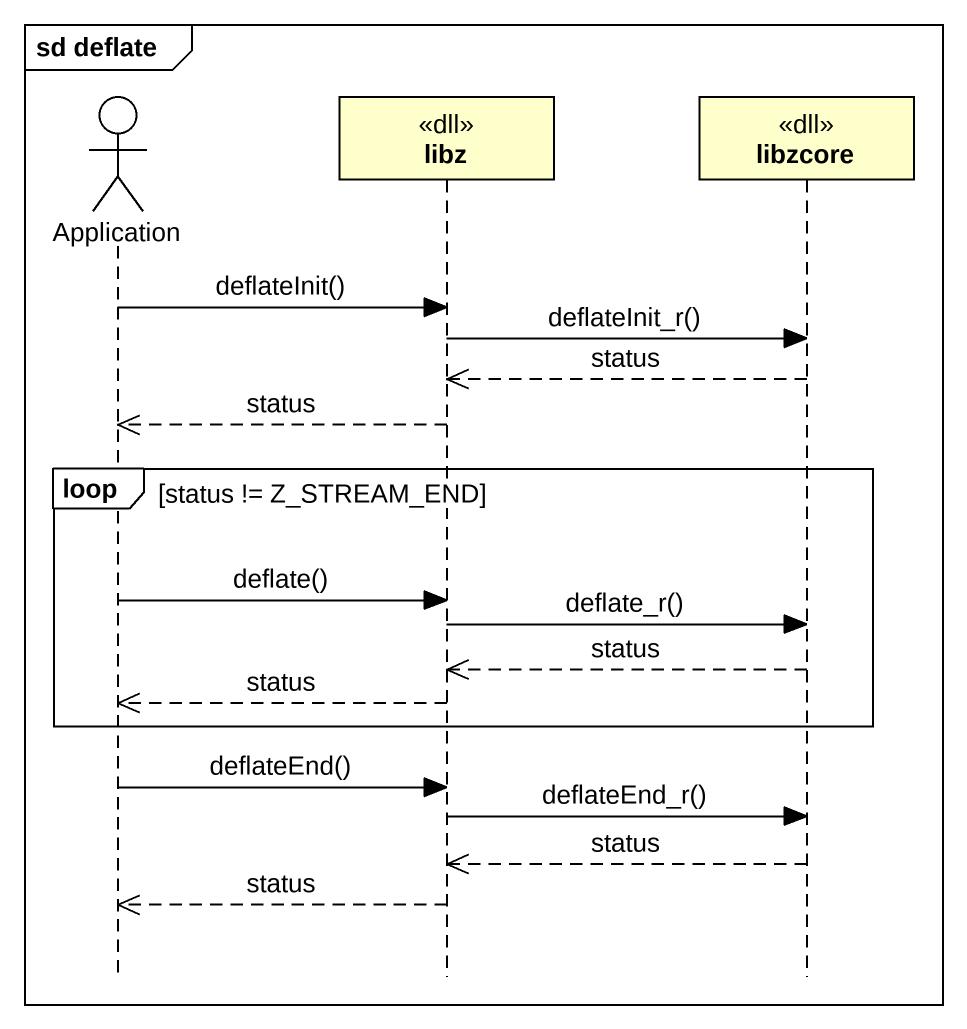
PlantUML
@startuml
mainframe sd deflate
hide footbox
actor Application
participant libz <<dll>>
participant libzcore <<dll>>

Application -> libz : deflateInit()
libz -> libzcore : deflateInit_r()
libzcore -->> libz : status
libz -->> Application : status
loop status != Z_STREAM_END
  Application -> libz : deflate()
  libz -> libzcore : deflate_r()
  libzcore -->> libz : status
  libz -->> Application : status
end
Application -> libz : deflateEnd()
libz -> libzcore : deflateEnd_r()
libzcore -->> libz : status
libz -->> Application : status
@enduml
